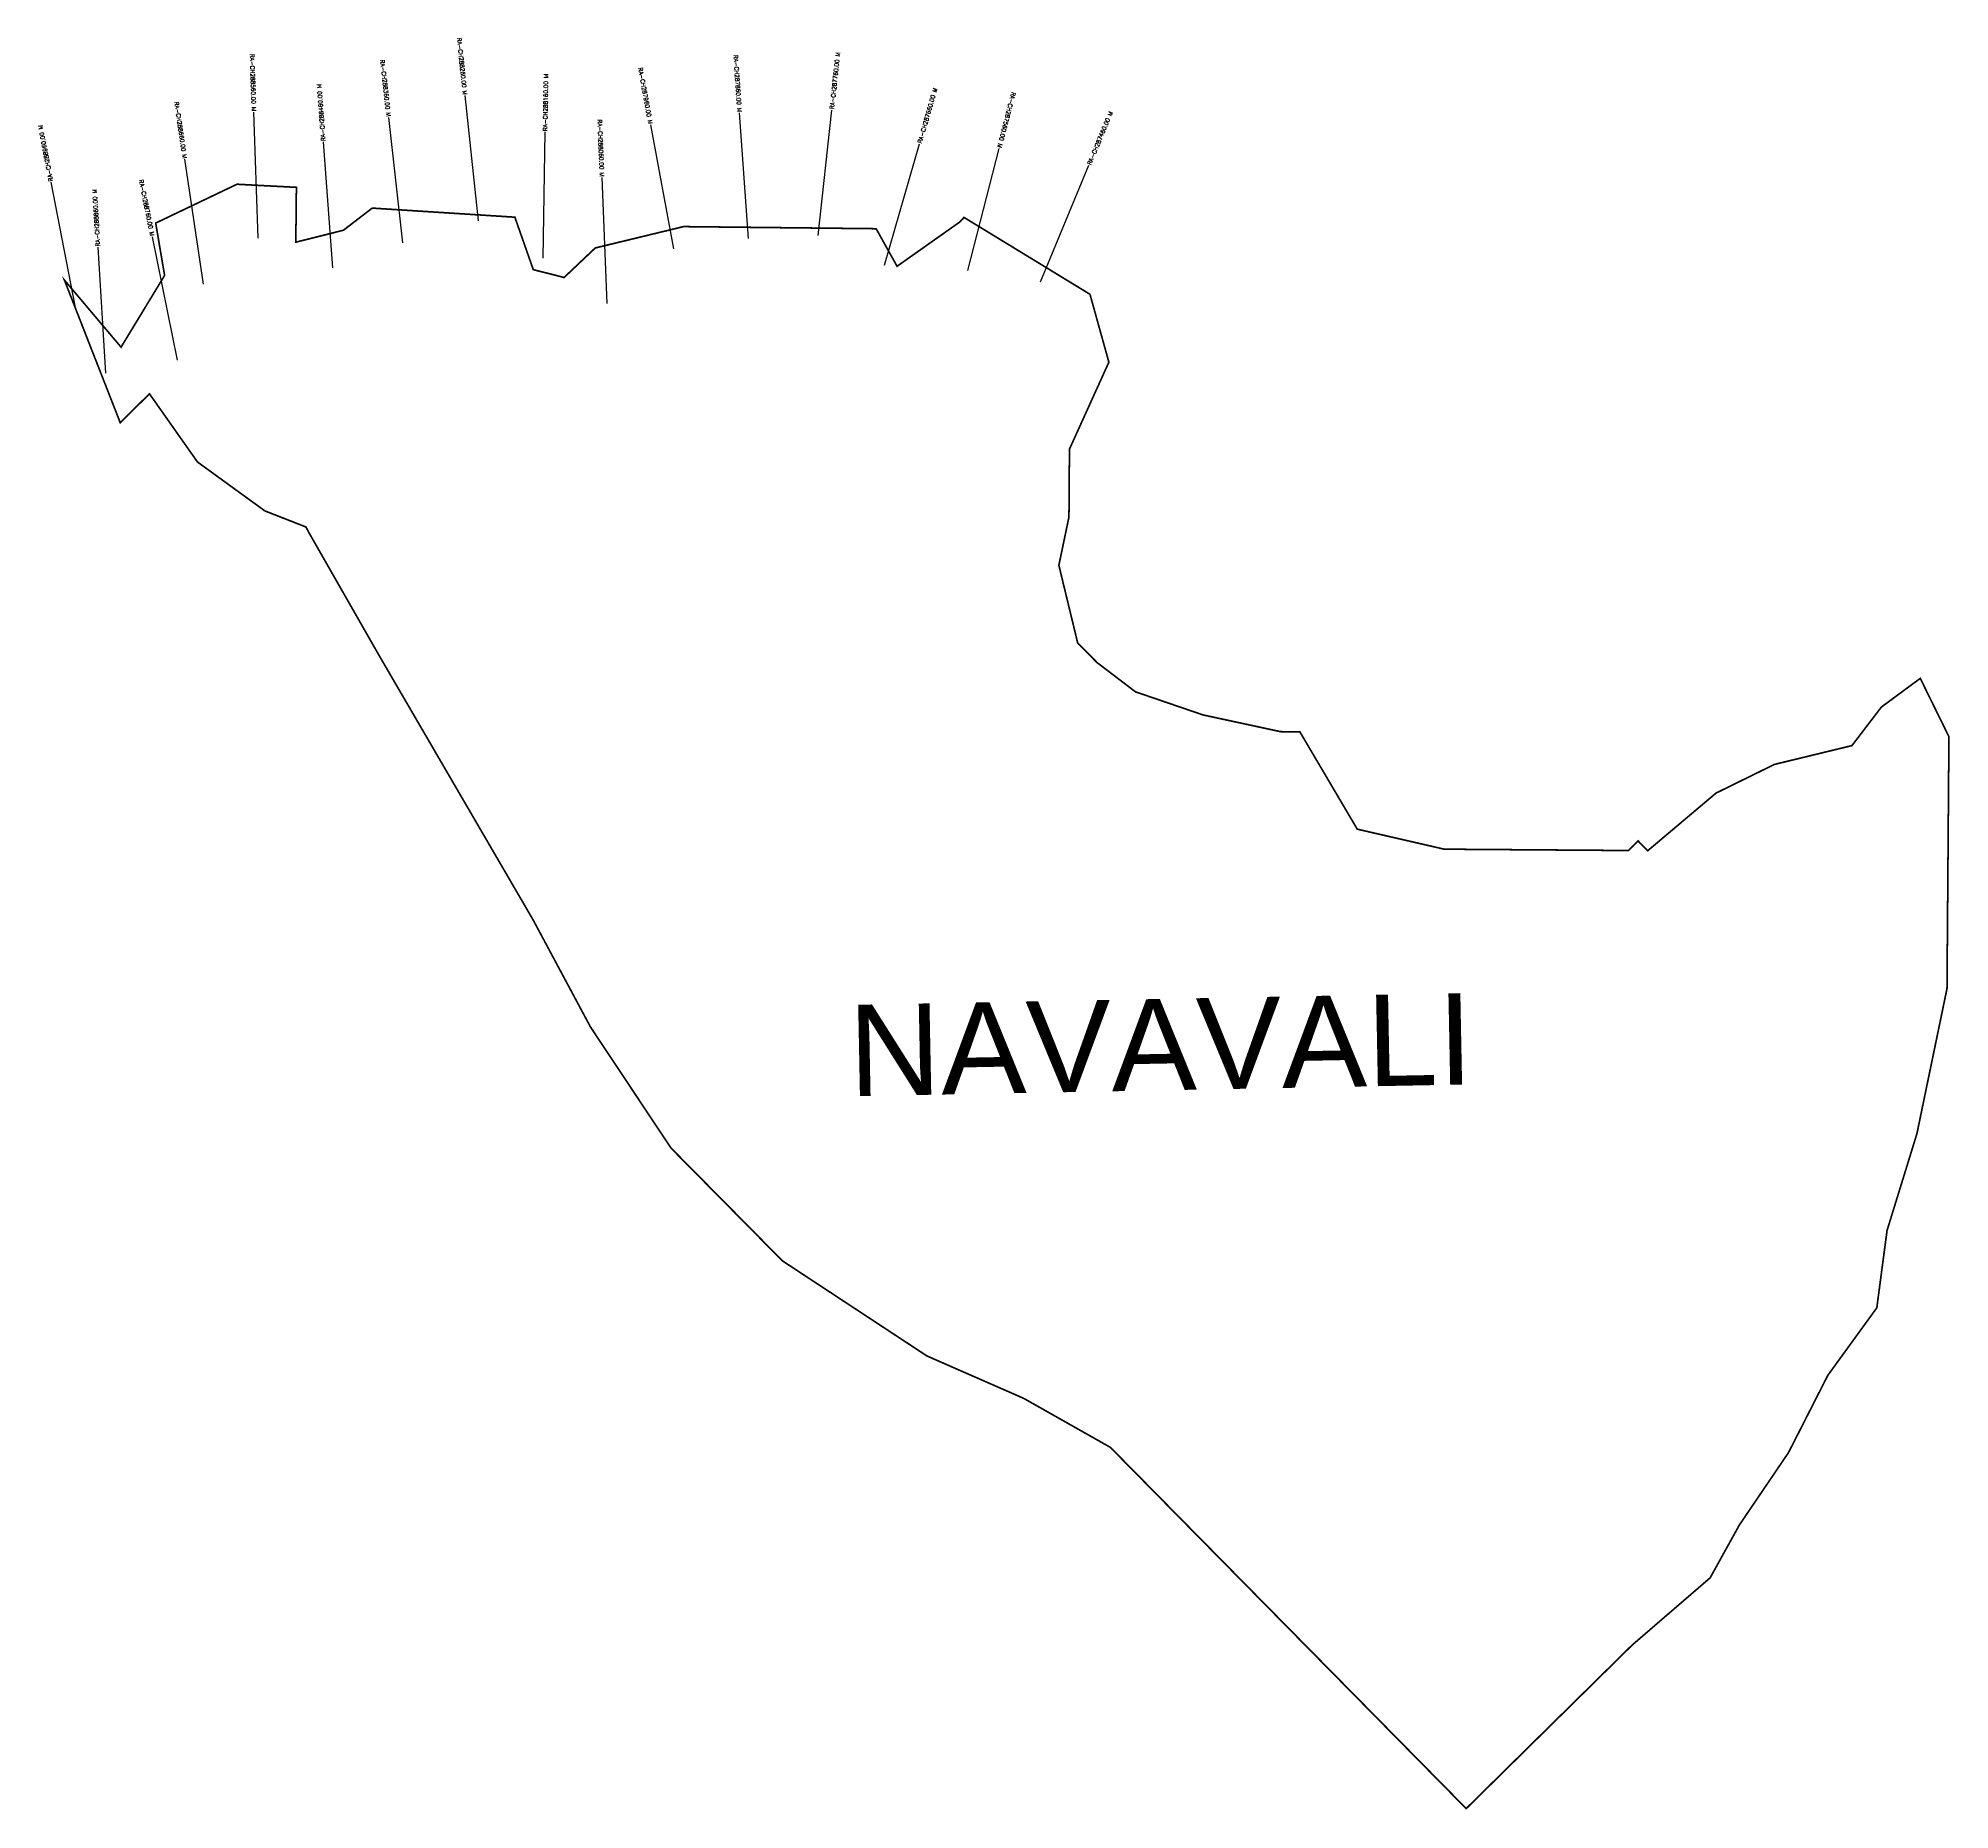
# Model space of a CAD drawing. Header units: metres. Extents: x 282160 to 284434, y 2020977 to 2023084.
import ezdxf
from ezdxf.enums import TextEntityAlignment as Align

# ---------------------------------------------------------------- set-up
doc = ezdxf.new("R2010")
doc.units = ezdxf.units.M
doc.header["$MEASUREMENT"] = 0
for name, color, linetype in [('CS', 134, 'Continuous'), ('CSMark', 6, 'Continuous'), ('VILLAGE NAME', 250, 'Continuous')]:
    doc.layers.add(name, color=color, linetype=linetype)
doc.styles.get("Standard").update_dxf_attribs({"font": 'simplex.shx'})

msp = doc.modelspace()

# ---------------------------------------------------------------- linework, layer by layer
at = {"color": 6, "const_width": 2, "flags": 128}
for points in [[(284242.6, 2021402.1), (284184.1, 2021315.9), (284149.3, 2021253), (284056.5, 2021173), (283928.7, 2021047.1), (283859.1, 2020978.5), (283435.8, 2021408.2), (283332.5, 2021466.6), (283217.6, 2021516.9), (283045.6, 2021630.1), (282913.1, 2021764.2), (282817.2, 2021908.4), (282749, 2022035.7), (282566.9, 2022348.3), (282483, 2022495.1), (282478.7, 2022503.1), (282429.9, 2022522.2), (282349.7, 2022580.4), (282292.6, 2022661.5), (282257.8, 2022627.2), (282191.4, 2022796.8), (282258.8, 2022717), (282310.6, 2022802.3), (282300, 2022864.6), (282396.7, 2022910.8), (282467.4, 2022907.1), (282466.7, 2022841.9), (282523.4, 2022856.1), (282557.6, 2022882.4), (282727.3, 2022871.6), (282749.2, 2022809.2), (282785.9, 2022799.9), (282823, 2022835), (282928, 2022860.4), (283157.1, 2022857.9), (283182, 2022813.2), (283256.2, 2022865.6), (283261.7, 2022871.3), (283411.5, 2022779.9)], [(283411.5, 2022779.9), (283434, 2022699.1), (283387.1, 2022595.7), (283386.5, 2022515), (283374.5, 2022457.5), (283396.9, 2022365.1), (283419.8, 2022341.9), (283465.6, 2022307), (283546, 2022279.5), (283638.2, 2022259.6), (283661.2, 2022259.4), (283729.5, 2022143.6), (283833, 2022119.8), (283942.5, 2022119), (284052, 2022118.2), (284063.6, 2022129.6), (284075.1, 2022118), (284156.3, 2022186.5), (284225.7, 2022220.6), (284318, 2022243), (284353, 2022288.8), (284399.3, 2022323), (284433.4, 2022253.6), (284431.1, 2021954), (284395.3, 2021781.3), (284359.8, 2021666.3), (284347.6, 2021574.2), (284289.4, 2021494), (284242.6, 2021402.1)]]:
    msp.add_lwpolyline(points, dxfattribs=at)
at = {"layer": 'CS'}
for p, q in [((282683.9, 2022867.1), (282668.2, 2023016.3)), ((282422, 2022846.8), (282416.9, 2022996.7)), ((282594.1, 2022841.2), (282577.3, 2022990.3)), ((283005.2, 2022846.1), (282994.7, 2022995.7)), ((283088.2, 2022849.9), (283104.3, 2022999)), ((282510.7, 2022811.5), (282499.5, 2022961.1)), ((282761, 2022823), (282763.3, 2022973)), ((282916.3, 2022834.1), (282889, 2022981.6)), ((282356.9, 2022792.1), (282334.8, 2022940.5)), ((283167.1, 2022814.5), (283208.5, 2022958.7)), ((283266.3, 2022808), (283303.5, 2022953.3)), ((282837.2, 2022769), (282831.1, 2022918.8)), ((283352.8, 2022794.6), (283410.1, 2022933.3)), ((282204.2, 2022766), (282175.7, 2022913.2)), ((282326.1, 2022701.4), (282296.3, 2022848.4)), ((282240.8, 2022686.2), (282231.5, 2022835.9))]:
    msp.add_line(p, q, dxfattribs=at)

# ---------------------------------------------------------------- texts
at = {"layer": 'CSMark'}
for s, rotation, p in [('RA-CH288260.00 M', 276.0033, (282668.1, 2023017.3)), ('RA-CH288560.00 M', 271.9289, (282416.9, 2022997.7)), ('RA-CH288360.00 M', 276.4237, (282577.2, 2022991.3)), ('RA-CH287860.00 M', 274.0042, (282994.7, 2022996.7)), ('RA-CH287960.00 M', 280.4828, (282888.8, 2022982.5)), ('RA-CH288660.00 M', 278.4496, (282334.7, 2022941.5)), ('RA-CH287560.00 M', 255.6277, (283303.8, 2022954.3)), ('RA-CH288060.00 M', 272.3463, (282831, 2022919.8)), ('RA-CH288760.00 M', 281.4503, (282296.1, 2022849.4))]:
    msp.add_text(s, height=5, rotation=rotation, dxfattribs=at).set_placement(p, align=Align.MIDDLE_RIGHT)
for s, rotation, p in [('RA-CH287760.00 M', 83.8331, (283104.4, 2023000)), ('RA-CH288460.00 M', 94.2975, (282499.4, 2022962.1)), ('RA-CH288160.00 M', 89.1155, (282763.3, 2022974)), ('RA-CH287660.00 M', 73.9731, (283208.8, 2022959.7)), ('RA-CH287460.00 M', 67.5478, (283410.5, 2022934.2)), ('RA-CH288960.00 M', 100.9628, (282175.5, 2022914.2)), ('RA-CH288860.00 M', 93.5554, (282231.4, 2022836.9))]:
    msp.add_text(s, height=5, rotation=rotation, dxfattribs=at).set_placement(p, align=Align.MIDDLE_LEFT)
at = {"layer": 'VILLAGE NAME', "insert": (283123.3, 2021934.5), "char_height": 108.748, "attachment_point": 1, "rotation": 1.1028}
msp.add_mtext_dynamic_manual_height_columns('{\\fArial|b0|i0|c0|p34;NAVAVALI}', width=726.929, gutter_width=543.7, heights=[0], dxfattribs=at)

doc.saveas('drawing.dxf')
